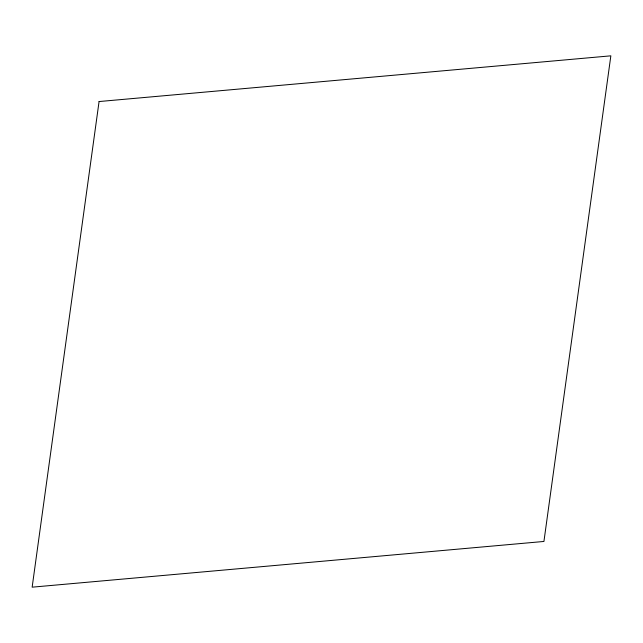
<?xml version="1.0" encoding="UTF-8"?>
<svg xmlns="http://www.w3.org/2000/svg" width="643" height="643" viewBox="0 0 643 643"><rect width="100%" height="100%" fill="white"/><g stroke="black" fill="none" stroke-linecap="round" stroke-linejoin="round"><path stroke-width="0.96" d="M99.07 101.546L32.15 587.172L543.93 541.454L610.85 55.828L99.07 101.546"/></g></svg>
